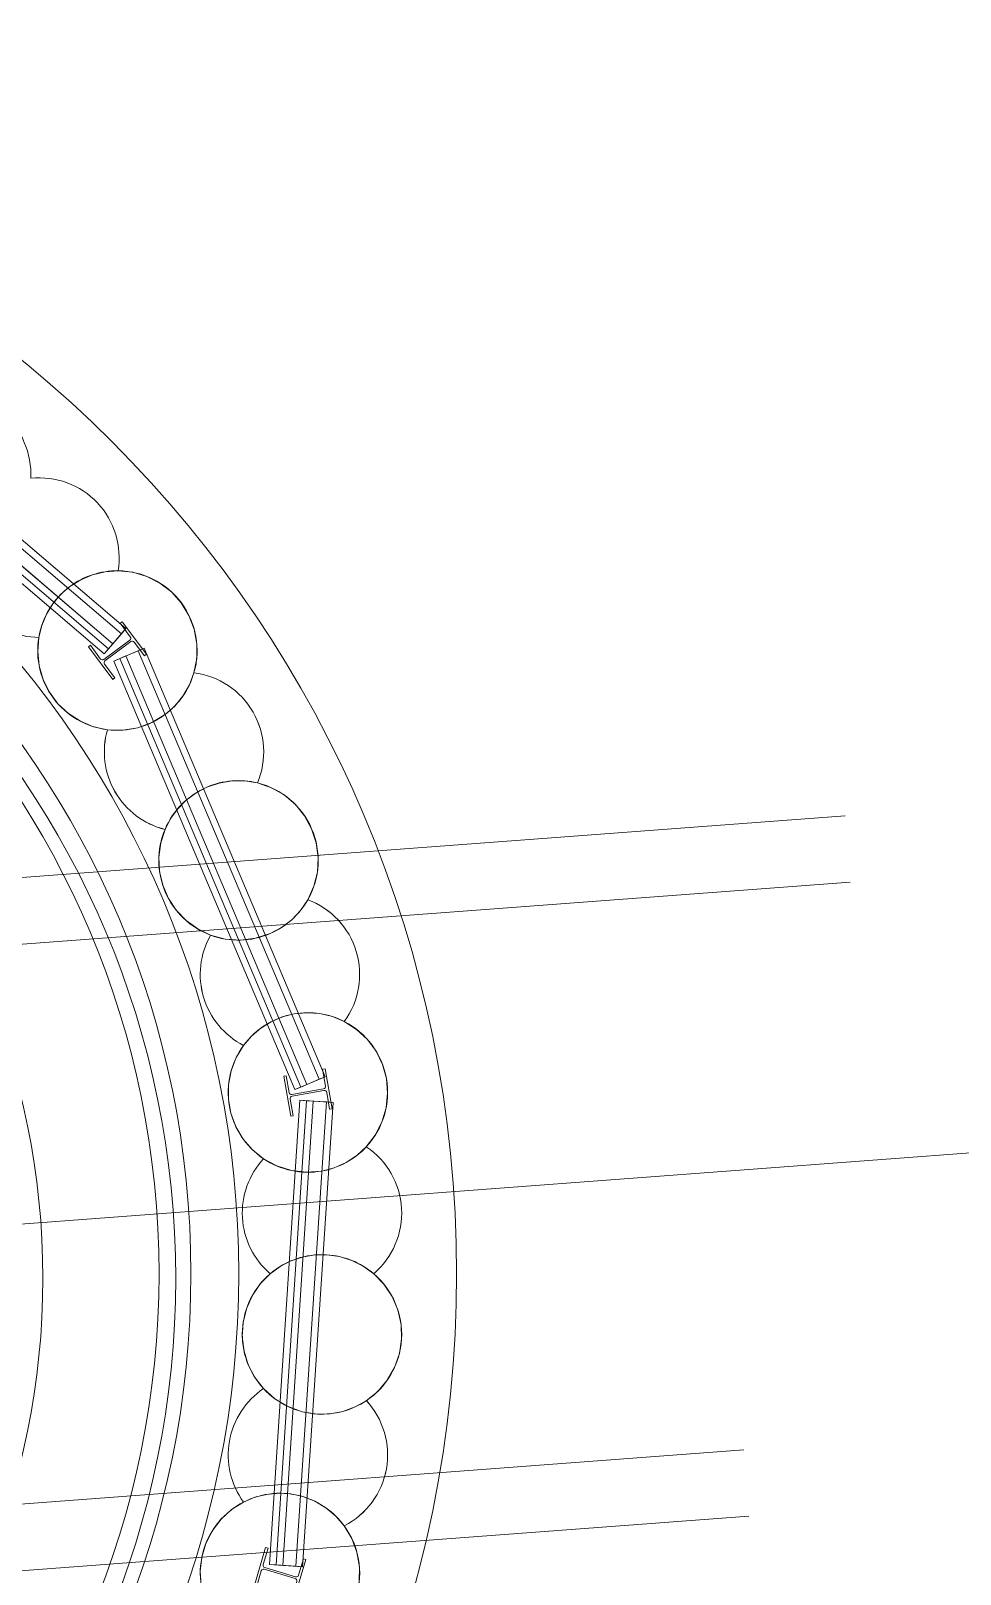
# Model space of a CAD drawing. Header units: metres. Extents: x 1753726 to 1755216, y 5920592 to 5921703.
# Drawn here: x 1753859.69 to 1753863.19, y 5920853.77 to 5920859.57 of the extents above; entities that cross this region are included whole.
import ezdxf

# ---------------------------------------------------------------- set-up
doc = ezdxf.new("R2010")
doc.units = ezdxf.units.M
doc.linetypes.add('CENTER', pattern=[50.8, 31.75, -6.35, 6.35, -6.35])
doc.linetypes.add('HIDDEN2', pattern=[4.7625, 3.175, -1.5875])
for name, color, linetype, lineweight in [('A-FLOR-____-OTLN', 9, 'Continuous', 9), ('A-WALL-____-OTLN', 2, 'Continuous', 9), ('P-PIPE-____-CNTR', 1, 'CENTER', 9), ('P-PIPE-____-OTLN', 6, 'HIDDEN2', 18), ('S-BEAM-____-OTLN', 7, 'Continuous', 9), ('S-FNDN-____-OTLN', 7, 'Continuous', 9)]:
    doc.layers.add(name, color=color, linetype=linetype, lineweight=lineweight)

# ---------------------------------------------------------------- blocks, each defined once
blk = doc.blocks.new('308492-ARUP-TUTB-MOD-0001_rvt-1-X-ARUP-GL-HERNE_BAY_ALIGNMENT')
at = {"layer": 'P-PIPE-____-CNTR'}
blk.add_line((1753859.1339, 5920855.0449), (1754033.8282, 5920868.1295), dxfattribs=at)
blk.add_line((1753859.1339, 5920855.0449), (1754033.8282, 5920868.1295), dxfattribs=at)
at = {"layer": 'P-PIPE-____-OTLN'}
for p, q in [((1754033.7311, 5920869.4259), (1753859.0369, 5920856.3413)), ((1754033.7497, 5920869.1766), (1753859.0555, 5920856.092)), ((1753859.2124, 5920853.9978), (1754033.9066, 5920867.0824)), ((1753859.231, 5920853.7485), (1754033.9253, 5920866.8331))]:
    blk.add_line(p, q, dxfattribs=at)
blk = doc.blocks.new('Arup_Beam_Steel I Section_UC_AU1 - 150UC30-4477999-X-ARUP-GL-HERNE_BAY_ALIGNMENT')
at = {"layer": 'S-BEAM-____-OTLN'}
for p, q in [((1753860.0381, 5920857.35), (1753860.0305, 5920857.3444)), ((1753860.0305, 5920857.3444), (1753860.0381, 5920857.35)), ((1753860.0305, 5920857.3444), (1753860.0689, 5920857.2928)), ((1753860.0689, 5920857.2928), (1753860.0305, 5920857.3444)), ((1753860.1295, 5920857.2273), (1753860.0381, 5920857.35)), ((1753860.0381, 5920857.35), (1753860.1295, 5920857.2273)), ((1753860.0671, 5920857.2804), (1753859.9697, 5920857.2079)), ((1753859.9697, 5920857.2079), (1753860.0671, 5920857.2804)), ((1753859.9189, 5920857.2613), (1753859.9114, 5920857.2557)), ((1753859.9114, 5920857.2557), (1753859.9189, 5920857.2613)), ((1753859.9114, 5920857.2557), (1753860.0027, 5920857.133)), ((1753860.0027, 5920857.133), (1753859.9114, 5920857.2557)), ((1753859.9573, 5920857.2097), (1753859.9189, 5920857.2613)), ((1753859.9189, 5920857.2613), (1753859.9573, 5920857.2097)), ((1753859.9737, 5920857.2026), (1753860.0711, 5920857.2751)), ((1753860.0711, 5920857.2751), (1753859.9737, 5920857.2026)), ((1753860.0835, 5920857.2733), (1753860.1219, 5920857.2217)), ((1753860.1219, 5920857.2217), (1753860.0835, 5920857.2733)), ((1753860.1219, 5920857.2217), (1753860.1295, 5920857.2273)), ((1753860.1295, 5920857.2273), (1753860.1219, 5920857.2217)), ((1753860.0103, 5920857.1386), (1753859.9719, 5920857.1901)), ((1753859.9719, 5920857.1901), (1753860.0103, 5920857.1386)), ((1753860.0027, 5920857.133), (1753860.0103, 5920857.1386)), ((1753860.0103, 5920857.1386), (1753860.0027, 5920857.133))]:
    blk.add_line(p, q, dxfattribs=at)
for centre, major_axis, start_param, end_param in [((1753860.0618, 5920857.2875), (0.00065, 0.00888), 3.854269, 5.425065), ((1753860.0618, 5920857.2875), (0.00065, 0.00888), 3.854269, 5.425065), ((1753860.0764, 5920857.268), (-0.00721, 0.00522), 4.407843, 5.978639), ((1753860.0764, 5920857.268), (-0.00721, 0.00522), 4.407843, 5.978639), ((1753859.9644, 5920857.215), (0.00065, 0.00888), 2.283472, 3.854269), ((1753859.9644, 5920857.215), (0.00065, 0.00888), 2.283472, 3.854269), ((1753859.979, 5920857.1955), (-0.00078, 0.00887), 0.551801, 2.122597), ((1753859.979, 5920857.1955), (-0.00078, 0.00887), 0.551801, 2.122597)]:
    blk.add_ellipse(centre, major_axis=major_axis, ratio=1, start_param=start_param, end_param=end_param, dxfattribs=at)
blk = doc.blocks.new('Arup_Beam_Steel I Section_UC_AU1 - 150UC30-4478002-X-ARUP-GL-HERNE_BAY_ALIGNMENT')
at = {"layer": 'S-BEAM-____-OTLN'}
for p, q in [((1753860.802, 5920855.6683), (1753860.7927, 5920855.6666)), ((1753860.7927, 5920855.6666), (1753860.802, 5920855.6683)), ((1753860.7927, 5920855.6666), (1753860.8039, 5920855.6033)), ((1753860.8039, 5920855.6033), (1753860.7927, 5920855.6666)), ((1753860.8285, 5920855.5176), (1753860.802, 5920855.6683)), ((1753860.802, 5920855.6683), (1753860.8285, 5920855.5176)), ((1753860.6556, 5920855.6425), (1753860.6464, 5920855.6408)), ((1753860.6464, 5920855.6408), (1753860.6556, 5920855.6425)), ((1753860.6464, 5920855.6408), (1753860.6729, 5920855.4902)), ((1753860.6729, 5920855.4902), (1753860.6464, 5920855.6408)), ((1753860.6668, 5920855.5791), (1753860.6556, 5920855.6425)), ((1753860.6556, 5920855.6425), (1753860.6668, 5920855.5791)), ((1753860.6822, 5920855.4918), (1753860.671, 5920855.5551)), ((1753860.671, 5920855.5551), (1753860.6822, 5920855.4918)), ((1753860.7966, 5920855.593), (1753860.6771, 5920855.5719)), ((1753860.6771, 5920855.5719), (1753860.7966, 5920855.593)), ((1753860.6782, 5920855.5654), (1753860.7978, 5920855.5865)), ((1753860.7978, 5920855.5865), (1753860.6782, 5920855.5654)), ((1753860.8081, 5920855.5793), (1753860.8193, 5920855.516)), ((1753860.8193, 5920855.516), (1753860.8081, 5920855.5793)), ((1753860.6729, 5920855.4902), (1753860.6822, 5920855.4918)), ((1753860.6822, 5920855.4918), (1753860.6729, 5920855.4902)), ((1753860.8193, 5920855.516), (1753860.8285, 5920855.5176)), ((1753860.8285, 5920855.5176), (1753860.8193, 5920855.516))]:
    blk.add_line(p, q, dxfattribs=at)
for centre, major_axis, start_param, end_param in [((1753860.7951, 5920855.6018), (-0.00849, 0.00268), 2.050762, 3.621558), ((1753860.7951, 5920855.6018), (-0.00849, 0.00268), 2.050762, 3.621558), ((1753860.6755, 5920855.5807), (-0.00765, 0.00455), 0.711789, 2.282586), ((1753860.6755, 5920855.5807), (-0.00765, 0.00455), 0.711789, 2.282586), ((1753860.6798, 5920855.5567), (-0.00871, 0.00183), 5.093657, 6.664453), ((1753860.6798, 5920855.5567), (-0.00871, 0.00183), 5.093657, 6.664453), ((1753860.7993, 5920855.5777), (-0.00755, 0.00472), 3.875107, 5.445904), ((1753860.7993, 5920855.5777), (-0.00755, 0.00472), 3.875107, 5.445904)]:
    blk.add_ellipse(centre, major_axis=major_axis, ratio=1, start_param=start_param, end_param=end_param, dxfattribs=at)
blk = doc.blocks.new('Arup_Beam_Steel I Section_UC_AU1 - 150UC30-4478003-X-ARUP-GL-HERNE_BAY_ALIGNMENT')
at = {"layer": 'S-BEAM-____-OTLN'}
for p, q in [((1753860.5784, 5920853.8679), (1753860.5346, 5920853.7213)), ((1753860.5346, 5920853.7213), (1753860.5784, 5920853.8679)), ((1753860.569, 5920853.8036), (1753860.5874, 5920853.8652)), ((1753860.5874, 5920853.8652), (1753860.569, 5920853.8036)), ((1753860.5874, 5920853.8652), (1753860.5784, 5920853.8679)), ((1753860.5784, 5920853.8679), (1753860.5874, 5920853.8652)), ((1753860.6859, 5920853.676), (1753860.7298, 5920853.8226)), ((1753860.7298, 5920853.8226), (1753860.6859, 5920853.676)), ((1753860.7208, 5920853.8253), (1753860.7024, 5920853.7637)), ((1753860.7024, 5920853.7637), (1753860.7208, 5920853.8253)), ((1753860.7298, 5920853.8226), (1753860.7208, 5920853.8253)), ((1753860.7208, 5920853.8253), (1753860.7298, 5920853.8226)), ((1753860.5436, 5920853.7186), (1753860.562, 5920853.7802)), ((1753860.562, 5920853.7802), (1753860.5436, 5920853.7186)), ((1753860.5731, 5920853.7862), (1753860.6894, 5920853.7514)), ((1753860.6894, 5920853.7514), (1753860.5731, 5920853.7862)), ((1753860.6913, 5920853.7577), (1753860.575, 5920853.7925)), ((1753860.575, 5920853.7925), (1753860.6913, 5920853.7577)), ((1753860.6954, 5920853.7403), (1753860.6769, 5920853.6787)), ((1753860.6769, 5920853.6787), (1753860.6954, 5920853.7403)), ((1753860.5346, 5920853.7213), (1753860.5436, 5920853.7186)), ((1753860.5436, 5920853.7186), (1753860.5346, 5920853.7213)), ((1753860.6769, 5920853.6787), (1753860.6859, 5920853.676)), ((1753860.6859, 5920853.676), (1753860.6769, 5920853.6787))]:
    blk.add_line(p, q, dxfattribs=at)
for centre, major_axis, start_param, end_param in [((1753860.5775, 5920853.801), (-0.00716, 0.00529), 0.345953, 1.916749), ((1753860.5775, 5920853.801), (-0.00716, 0.00529), 0.345953, 1.916749), ((1753860.5705, 5920853.7777), (-0.00764, 0.00456), 4.959644, 6.53044), ((1753860.5705, 5920853.7777), (-0.00764, 0.00456), 4.959644, 6.53044), ((1753860.6868, 5920853.7428), (0.00456, 0.00764), 4.959644, 6.53044), ((1753860.6868, 5920853.7428), (0.00456, 0.00764), 4.959644, 6.53044), ((1753860.6938, 5920853.7662), (0.00887, 0.00077), 4.335121, 5.905917), ((1753860.6938, 5920853.7662), (0.00887, 0.00077), 4.335121, 5.905917)]:
    blk.add_ellipse(centre, major_axis=major_axis, ratio=1, start_param=start_param, end_param=end_param, dxfattribs=at)
blk = doc.blocks.new('308492-ARUP-STTW-MOD-0300_rvt-1-X-ARUP-GL-HERNE_BAY_ALIGNMENT')
at = {"layer": 'A-WALL-____-OTLN'}
for p, q in [((1753860.0361, 5920857.305), (1753858.7039, 5920858.4397)), ((1753860.0523, 5920857.324), (1753858.7201, 5920858.4588)), ((1753858.7201, 5920858.4588), (1753860.0523, 5920857.324)), ((1753858.6552, 5920858.3827), (1753859.9874, 5920857.2479)), ((1753858.6714, 5920858.4017), (1753860.0037, 5920857.2669)), ((1753860.0037, 5920857.2669), (1753858.6714, 5920858.4017)), ((1753858.639, 5920858.3636), (1753859.9712, 5920857.2289)), ((1753859.9712, 5920857.2289), (1753858.639, 5920858.3636)), ((1753858.639, 5920858.3636), (1753859.9712, 5920857.2289)), ((1753859.9712, 5920857.2289), (1753858.639, 5920858.3636)), ((1753860.0523, 5920857.324), (1753859.9712, 5920857.2289)), ((1753860.0361, 5920857.305), (1753859.9874, 5920857.2479)), ((1753860.0523, 5920857.324), (1753860.0361, 5920857.305)), ((1753860.0037, 5920857.2669), (1753859.9712, 5920857.2289)), ((1753860.0037, 5920857.2669), (1753859.9712, 5920857.2289)), ((1753859.9874, 5920857.2479), (1753859.9712, 5920857.2289)), ((1753860.0066, 5920857.202), (1753860.1217, 5920857.2506)), ((1753860.0066, 5920857.202), (1753860.0526, 5920857.2214)), ((1753860.0526, 5920857.2214), (1753860.0066, 5920857.202)), ((1753860.0987, 5920857.2409), (1753860.0296, 5920857.2117)), ((1753860.0526, 5920857.2214), (1753860.7339, 5920855.6095)), ((1753860.7339, 5920855.6095), (1753860.0526, 5920857.2214)), ((1753860.0987, 5920857.2409), (1753860.1217, 5920857.2506)), ((1753860.7799, 5920855.6289), (1753860.0987, 5920857.2409)), ((1753860.803, 5920855.6387), (1753860.1217, 5920857.2506)), ((1753860.1217, 5920857.2506), (1753860.803, 5920855.6387)), ((1753860.0066, 5920857.202), (1753860.0296, 5920857.2117)), ((1753860.0066, 5920857.202), (1753860.6878, 5920855.59)), ((1753860.6878, 5920855.59), (1753860.0066, 5920857.202)), ((1753860.0066, 5920857.202), (1753860.6878, 5920855.59)), ((1753860.6878, 5920855.59), (1753860.0066, 5920857.202)), ((1753860.0296, 5920857.2117), (1753860.7109, 5920855.5997)), ((1753860.803, 5920855.6387), (1753860.6878, 5920855.59)), ((1753860.7339, 5920855.6095), (1753860.6878, 5920855.59)), ((1753860.7339, 5920855.6095), (1753860.6878, 5920855.59)), ((1753860.7109, 5920855.5997), (1753860.6878, 5920855.59)), ((1753860.7799, 5920855.6289), (1753860.7109, 5920855.5997)), ((1753860.803, 5920855.6387), (1753860.7799, 5920855.6289)), ((1753860.7074, 5920855.5501), (1753860.5927, 5920853.8038)), ((1753860.5927, 5920853.8038), (1753860.7074, 5920855.5501)), ((1753860.7074, 5920855.5501), (1753860.5927, 5920853.8038)), ((1753860.5927, 5920853.8038), (1753860.7074, 5920855.5501)), ((1753860.7323, 5920855.5484), (1753860.6176, 5920853.8022)), ((1753860.7572, 5920855.5468), (1753860.6426, 5920853.8006)), ((1753860.6426, 5920853.8006), (1753860.7572, 5920855.5468)), ((1753860.6925, 5920853.7973), (1753860.8071, 5920855.5435)), ((1753860.7074, 5920855.5501), (1753860.8321, 5920855.5419)), ((1753860.7074, 5920855.5501), (1753860.7323, 5920855.5484)), ((1753860.7074, 5920855.5501), (1753860.7572, 5920855.5468)), ((1753860.7572, 5920855.5468), (1753860.7074, 5920855.5501)), ((1753860.7174, 5920853.7957), (1753860.8321, 5920855.5419)), ((1753860.8321, 5920855.5419), (1753860.7174, 5920853.7957)), ((1753860.8071, 5920855.5435), (1753860.7323, 5920855.5484)), ((1753860.8071, 5920855.5435), (1753860.8321, 5920855.5419)), ((1753860.7174, 5920853.7957), (1753860.5927, 5920853.8038)), ((1753860.6176, 5920853.8022), (1753860.5927, 5920853.8038)), ((1753860.6426, 5920853.8006), (1753860.5927, 5920853.8038)), ((1753860.6426, 5920853.8006), (1753860.5927, 5920853.8038)), ((1753860.6925, 5920853.7973), (1753860.6176, 5920853.8022)), ((1753860.7174, 5920853.7957), (1753860.6925, 5920853.7973))]:
    blk.add_line(p, q, dxfattribs=at)
at = {"layer": 'S-BEAM-____-OTLN'}
for radius, start, end in [(3.605, 0, 180), (3.605, 0, 180), (3.305, 0, 180), (3.305, 0, 180), (3.605, 180, 0), (3.605, 180, 0), (3.305, 180, 0), (3.305, 180, 0)]:
    blk.add_arc((1753856.8721, 5920854.8976), radius, start, end, dxfattribs=at)
at = {"layer": 'S-FNDN-____-OTLN', "flags": 128}
for points in [[(1753859.8413, 5920857.4821), (1753859.8825, 5920857.5079), (1753859.9272, 5920857.5267), (1753859.9745, 5920857.538), (1753860.0229, 5920857.5415)], [(1753860.0229, 5920857.5415), (1753859.9745, 5920857.538), (1753859.9272, 5920857.5267), (1753859.8825, 5920857.5079), (1753859.8413, 5920857.4821)], [(1753860.0229, 5920857.5415), (1753860.0779, 5920857.5359), (1753860.1309, 5920857.5204), (1753860.1802, 5920857.4954), (1753860.2241, 5920857.4618), (1753860.261, 5920857.4206), (1753860.2898, 5920857.3734), (1753860.3095, 5920857.3218), (1753860.3193, 5920857.2674), (1753860.319, 5920857.2121), (1753860.3085, 5920857.1578)], [(1753860.3085, 5920857.1578), (1753860.319, 5920857.2121), (1753860.3193, 5920857.2674), (1753860.3095, 5920857.3218), (1753860.2898, 5920857.3734), (1753860.261, 5920857.4206), (1753860.2241, 5920857.4618), (1753860.1802, 5920857.4954), (1753860.1309, 5920857.5204), (1753860.0779, 5920857.5359), (1753860.0229, 5920857.5415)], [(1753859.7245, 5920857.2912), (1753859.7356, 5920857.3356), (1753859.7532, 5920857.3779), (1753859.7771, 5920857.417), (1753859.8067, 5920857.452), (1753859.8413, 5920857.4821)], [(1753859.8413, 5920857.4821), (1753859.8067, 5920857.452), (1753859.7771, 5920857.417), (1753859.7532, 5920857.3779), (1753859.7356, 5920857.3356), (1753859.7245, 5920857.2912)], [(1753859.9831, 5920856.9438), (1753859.9307, 5920856.9552), (1753859.8811, 5920856.9758), (1753859.836, 5920857.0049), (1753859.7967, 5920857.0416), (1753859.7647, 5920857.0846), (1753859.7408, 5920857.1327), (1753859.7259, 5920857.1842), (1753859.7204, 5920857.2376), (1753859.7245, 5920857.2912)], [(1753859.7245, 5920857.2912), (1753859.7204, 5920857.2376), (1753859.7259, 5920857.1842), (1753859.7408, 5920857.1327), (1753859.7647, 5920857.0846), (1753859.7967, 5920857.0416), (1753859.836, 5920857.0049), (1753859.8811, 5920856.9758), (1753859.9307, 5920856.9552), (1753859.9831, 5920856.9438)], [(1753860.3085, 5920857.1578), (1753860.2912, 5920857.1124), (1753860.2669, 5920857.0704), (1753860.2361, 5920857.0329), (1753860.1996, 5920857.0009)], [(1753860.1996, 5920857.0009), (1753860.2361, 5920857.0329), (1753860.2669, 5920857.0704), (1753860.2912, 5920857.1124), (1753860.3085, 5920857.1578)], [(1753860.1996, 5920857.0009), (1753860.1506, 5920856.9712), (1753860.0968, 5920856.9514), (1753860.0403, 5920856.9422), (1753859.9831, 5920856.9438)], [(1753859.9831, 5920856.9438), (1753860.0403, 5920856.9422), (1753860.0968, 5920856.9514), (1753860.1506, 5920856.9712), (1753860.1996, 5920857.0009)], [(1753860.1996, 5920856.5688), (1753860.2206, 5920856.6096), (1753860.2475, 5920856.6466), (1753860.2798, 5920856.6792), (1753860.3166, 5920856.7064), (1753860.3572, 5920856.7277)], [(1753860.3572, 5920856.7277), (1753860.3166, 5920856.7064), (1753860.2798, 5920856.6792), (1753860.2475, 5920856.6466), (1753860.2206, 5920856.6096), (1753860.1996, 5920856.5688)], [(1753860.3572, 5920856.7277), (1753860.4033, 5920856.7433), (1753860.4512, 5920856.7512), (1753860.4997, 5920856.7513), (1753860.5476, 5920856.7436)], [(1753860.5476, 5920856.7436), (1753860.4997, 5920856.7513), (1753860.4512, 5920856.7512), (1753860.4033, 5920856.7433), (1753860.3572, 5920856.7277)], [(1753860.5476, 5920856.7436), (1753860.5999, 5920856.7255), (1753860.6479, 5920856.6982), (1753860.6901, 5920856.6625), (1753860.7251, 5920856.6196), (1753860.7515, 5920856.5711), (1753860.7687, 5920856.5185), (1753860.7759, 5920856.4637), (1753860.7729, 5920856.4085), (1753860.7598, 5920856.3548), (1753860.7371, 5920856.3044)], [(1753860.7371, 5920856.3044), (1753860.7598, 5920856.3548), (1753860.7729, 5920856.4085), (1753860.7759, 5920856.4637), (1753860.7687, 5920856.5185), (1753860.7515, 5920856.5711), (1753860.7251, 5920856.6196), (1753860.6901, 5920856.6625), (1753860.6479, 5920856.6982), (1753860.5999, 5920856.7255), (1753860.5476, 5920856.7436)], [(1753860.3711, 5920856.1712), (1753860.3227, 5920856.1944), (1753860.2792, 5920856.2259), (1753860.242, 5920856.2646), (1753860.2123, 5920856.3093), (1753860.1911, 5920856.3586), (1753860.1789, 5920856.4109), (1753860.1763, 5920856.4645), (1753860.1833, 5920856.5177), (1753860.1996, 5920856.5688)], [(1753860.1996, 5920856.5688), (1753860.1833, 5920856.5177), (1753860.1763, 5920856.4645), (1753860.1789, 5920856.4109), (1753860.1911, 5920856.3586), (1753860.2123, 5920856.3093), (1753860.242, 5920856.2646), (1753860.2792, 5920856.2259), (1753860.3227, 5920856.1944), (1753860.3711, 5920856.1712)], [(1753860.7371, 5920856.3044), (1753860.7098, 5920856.2642), (1753860.6764, 5920856.229), (1753860.6378, 5920856.1996), (1753860.5949, 5920856.1768)], [(1753860.5949, 5920856.1768), (1753860.6378, 5920856.1996), (1753860.6764, 5920856.229), (1753860.7098, 5920856.2642), (1753860.7371, 5920856.3044)], [(1753860.5949, 5920856.1768), (1753860.5404, 5920856.1592), (1753860.4836, 5920856.1524), (1753860.4264, 5920856.1564), (1753860.3711, 5920856.1712)], [(1753860.3711, 5920856.1712), (1753860.4264, 5920856.1564), (1753860.4836, 5920856.1524), (1753860.5404, 5920856.1592), (1753860.5949, 5920856.1768)], [(1753860.4953, 5920855.7564), (1753860.5251, 5920855.7912), (1753860.5599, 5920855.821), (1753860.5988, 5920855.8453), (1753860.6409, 5920855.8633), (1753860.6853, 5920855.8747)], [(1753860.6853, 5920855.8747), (1753860.6409, 5920855.8633), (1753860.5988, 5920855.8453), (1753860.5599, 5920855.821), (1753860.5251, 5920855.7912), (1753860.4953, 5920855.7564)], [(1753860.6853, 5920855.8747), (1753860.7337, 5920855.8792), (1753860.7822, 5920855.8759), (1753860.8294, 5920855.8648), (1753860.8743, 5920855.8462)], [(1753860.8743, 5920855.8462), (1753860.8294, 5920855.8648), (1753860.7822, 5920855.8759), (1753860.7337, 5920855.8792), (1753860.6853, 5920855.8747)], [(1753860.8743, 5920855.8462), (1753860.9209, 5920855.8165), (1753860.9614, 5920855.7789), (1753860.9942, 5920855.7344), (1753861.0183, 5920855.6846), (1753861.0329, 5920855.6313), (1753861.0374, 5920855.5762), (1753861.0318, 5920855.5212), (1753861.0161, 5920855.4682), (1753860.991, 5920855.4189), (1753860.9573, 5920855.3751)], [(1753860.9573, 5920855.3751), (1753860.991, 5920855.4189), (1753861.0161, 5920855.4682), (1753861.0318, 5920855.5212), (1753861.0374, 5920855.5762), (1753861.0329, 5920855.6313), (1753861.0183, 5920855.6846), (1753860.9942, 5920855.7344), (1753860.9614, 5920855.7789), (1753860.9209, 5920855.8165), (1753860.8743, 5920855.8462)], [(1753860.5705, 5920855.33), (1753860.5288, 5920855.3637), (1753860.4937, 5920855.4043), (1753860.4664, 5920855.4506), (1753860.4478, 5920855.5009), (1753860.4385, 5920855.5538), (1753860.4388, 5920855.6075), (1753860.4486, 5920855.6602), (1753860.4676, 5920855.7104), (1753860.4953, 5920855.7564)], [(1753860.4953, 5920855.7564), (1753860.4676, 5920855.7104), (1753860.4486, 5920855.6602), (1753860.4388, 5920855.6075), (1753860.4385, 5920855.5538), (1753860.4478, 5920855.5009), (1753860.4664, 5920855.4506), (1753860.4937, 5920855.4043), (1753860.5288, 5920855.3637), (1753860.5705, 5920855.33)], [(1753860.9573, 5920855.3751), (1753860.9215, 5920855.3423), (1753860.8809, 5920855.3158), (1753860.8365, 5920855.2961), (1753860.7895, 5920855.2838)], [(1753860.7895, 5920855.2838), (1753860.8365, 5920855.2961), (1753860.8809, 5920855.3158), (1753860.9215, 5920855.3423), (1753860.9573, 5920855.3751)], [(1753860.7895, 5920855.2838), (1753860.7325, 5920855.2793), (1753860.6756, 5920855.2857), (1753860.6209, 5920855.3028), (1753860.5705, 5920855.33)], [(1753860.5705, 5920855.33), (1753860.6209, 5920855.3028), (1753860.6756, 5920855.2857), (1753860.7325, 5920855.2793), (1753860.7895, 5920855.2838)], [(1753860.5957, 5920854.8977), (1753860.6327, 5920854.9246), (1753860.6734, 5920854.9457), (1753860.7169, 5920854.9603), (1753860.762, 5920854.9681), (1753860.8079, 5920854.9689)], [(1753860.8079, 5920854.9689), (1753860.762, 5920854.9681), (1753860.7169, 5920854.9603), (1753860.6734, 5920854.9457), (1753860.6327, 5920854.9246), (1753860.5957, 5920854.8977)], [(1753860.8079, 5920854.9689), (1753860.856, 5920854.9622), (1753860.9024, 5920854.9478), (1753860.9458, 5920854.9261), (1753860.9851, 5920854.8976)], [(1753860.9851, 5920854.8976), (1753860.9458, 5920854.9261), (1753860.9024, 5920854.9478), (1753860.856, 5920854.9622), (1753860.8079, 5920854.9689)], [(1753860.5705, 5920854.4654), (1753860.5377, 5920854.5078), (1753860.5129, 5920854.5555), (1753860.4971, 5920854.6067), (1753860.4906, 5920854.66), (1753860.4937, 5920854.7136), (1753860.5063, 5920854.7658), (1753860.528, 5920854.8149), (1753860.5582, 5920854.8593), (1753860.5957, 5920854.8977)], [(1753860.5957, 5920854.8977), (1753860.5582, 5920854.8593), (1753860.528, 5920854.8149), (1753860.5063, 5920854.7658), (1753860.4937, 5920854.7136), (1753860.4906, 5920854.66), (1753860.4971, 5920854.6067), (1753860.5129, 5920854.5555), (1753860.5377, 5920854.5078), (1753860.5705, 5920854.4654)], [(1753860.9851, 5920854.8976), (1753861.0237, 5920854.858), (1753861.0544, 5920854.812), (1753861.0761, 5920854.7612), (1753861.088, 5920854.7072), (1753861.0899, 5920854.652), (1753861.0816, 5920854.5973), (1753861.0635, 5920854.5451), (1753861.036, 5920854.4971), (1753861.0002, 5920854.455), (1753860.9573, 5920854.4201)], [(1753860.9573, 5920854.4201), (1753861.0002, 5920854.455), (1753861.036, 5920854.4971), (1753861.0635, 5920854.5451), (1753861.0816, 5920854.5973), (1753861.0899, 5920854.652), (1753861.088, 5920854.7072), (1753861.0761, 5920854.7612), (1753861.0544, 5920854.812), (1753861.0237, 5920854.858), (1753860.9851, 5920854.8976)], [(1753860.773, 5920854.3699), (1753860.7164, 5920854.3787), (1753860.6625, 5920854.3981), (1753860.6133, 5920854.4273), (1753860.5705, 5920854.4654)], [(1753860.5705, 5920854.4654), (1753860.6133, 5920854.4273), (1753860.6625, 5920854.3981), (1753860.7164, 5920854.3787), (1753860.773, 5920854.3699)], [(1753860.9573, 5920854.4201), (1753860.9149, 5920854.3965), (1753860.8693, 5920854.38), (1753860.8216, 5920854.371), (1753860.773, 5920854.3699)], [(1753860.773, 5920854.3699), (1753860.8216, 5920854.371), (1753860.8693, 5920854.38), (1753860.9149, 5920854.3965), (1753860.9573, 5920854.4201)], [(1753860.3711, 5920853.6241), (1753860.349, 5920853.673), (1753860.3359, 5920853.7251), (1753860.3323, 5920853.7786), (1753860.3382, 5920853.8319), (1753860.3536, 5920853.8834), (1753860.378, 5920853.9312), (1753860.4104, 5920853.974), (1753860.45, 5920854.0103), (1753860.4954, 5920854.0389)], [(1753860.4954, 5920854.0389), (1753860.45, 5920854.0103), (1753860.4104, 5920853.974), (1753860.378, 5920853.9312), (1753860.3536, 5920853.8834), (1753860.3382, 5920853.8319), (1753860.3323, 5920853.7786), (1753860.3359, 5920853.7251), (1753860.349, 5920853.673), (1753860.3711, 5920853.6241)], [(1753860.4954, 5920854.0389), (1753860.5376, 5920854.0566), (1753860.582, 5920854.0677), (1753860.6277, 5920854.0719), (1753860.6734, 5920854.0691), (1753860.7182, 5920854.0593)], [(1753860.7182, 5920854.0593), (1753860.6734, 5920854.0691), (1753860.6277, 5920854.0719), (1753860.582, 5920854.0677), (1753860.5376, 5920854.0566), (1753860.4954, 5920854.0389)], [(1753860.7182, 5920854.0593), (1753860.7635, 5920854.0417), (1753860.8053, 5920854.017), (1753860.8425, 5920853.9858), (1753860.8743, 5920853.9491)], [(1753860.8743, 5920853.9491), (1753860.8425, 5920853.9858), (1753860.8053, 5920854.017), (1753860.7635, 5920854.0417), (1753860.7182, 5920854.0593)], [(1753860.8743, 5920853.9491), (1753860.9027, 5920853.9017), (1753860.9219, 5920853.8498), (1753860.9313, 5920853.7954), (1753860.9305, 5920853.7401), (1753860.9196, 5920853.6859), (1753860.8989, 5920853.6346), (1753860.8692, 5920853.588), (1753860.8314, 5920853.5477), (1753860.7869, 5920853.5149), (1753860.7371, 5920853.4909)], [(1753860.7371, 5920853.4909), (1753860.7869, 5920853.5149), (1753860.8314, 5920853.5477), (1753860.8692, 5920853.588), (1753860.8989, 5920853.6346), (1753860.9196, 5920853.6859), (1753860.9305, 5920853.7401), (1753860.9313, 5920853.7954), (1753860.9219, 5920853.8498), (1753860.9027, 5920853.9017), (1753860.8743, 5920853.9491)]]:
    blk.add_lwpolyline(points, dxfattribs=at)
at = {"layer": 'S-FNDN-____-OTLN'}
for centre, radius, start, end in [((1753856.8721, 5920854.8976), 4.425, 0, 180), ((1753856.8721, 5920854.8976), 4.425, 0, 180), ((1753856.8721, 5920854.8976), 3.425, 0, 180), ((1753856.8721, 5920854.8976), 3.425, 0, 180), ((1753859.395, 5920857.9044), 0.3, 357.13823, 102.86177), ((1753859.395, 5920857.9044), 0.3, 357.13823, 102.86177), ((1753859.727, 5920857.5911), 0.3, 350.47157, 96.1951), ((1753859.727, 5920857.5911), 0.3, 350.47157, 96.1951), ((1753859.727, 5920857.5911), 0.3, 350.47157, 96.1951), ((1753859.727, 5920857.5911), 0.3, 350.47157, 96.1951), ((1753859.727, 5920857.5911), 0.3, 177.13823, 269.52843), ((1753859.727, 5920857.5911), 0.3, 177.13823, 269.52843), ((1753859.727, 5920857.5911), 0.3, 177.13823, 269.52843), ((1753859.727, 5920857.5911), 0.3, 177.13823, 269.52843), ((1753860.4761, 5920856.4523), 0.3, 76.1951, 113.33333), ((1753860.4761, 5920856.4523), 0.3, 330.47157, 76.1951), ((1753860.4761, 5920856.4523), 0.3, 157.13823, 249.52843), ((1753860.4761, 5920856.4523), 0.3, 157.13823, 249.52843), ((1753860.6322, 5920856.0233), 0.3, 323.8049, 69.52843), ((1753860.6322, 5920856.0233), 0.3, 150.47157, 242.86177), ((1753860.6322, 5920856.0233), 0.3, 150.47157, 242.86177), ((1753860.7374, 5920855.5792), 0.3, 62.86177, 100), ((1753860.7374, 5920855.5792), 0.3, 317.13823, 62.86177), ((1753860.7374, 5920855.5792), 0.3, 143.8049, 236.1951), ((1753860.7374, 5920855.5792), 0.3, 280, 317.13823), ((1753860.7904, 5920855.1259), 0.3, 310.47157, 56.1951), ((1753860.7904, 5920855.1259), 0.3, 310.47157, 56.1951), ((1753860.7904, 5920855.1259), 0.3, 310.47157, 56.1951), ((1753860.7904, 5920855.1259), 0.3, 310.47157, 56.1951), ((1753860.7904, 5920855.1259), 0.3, 137.13823, 229.52843), ((1753860.7904, 5920855.1259), 0.3, 137.13823, 229.52843), ((1753860.7904, 5920855.1259), 0.3, 137.13823, 229.52843), ((1753860.7904, 5920855.1259), 0.3, 137.13823, 229.52843), ((1753860.7374, 5920855.5792), 0.3, 236.1951, 280), ((1753860.7904, 5920854.6694), 0.3, 49.52843, 86.66667), ((1753860.7904, 5920854.6694), 0.3, 49.52843, 86.66667), ((1753856.8721, 5920854.8976), 4.425, 180, 0), ((1753856.8721, 5920854.8976), 4.425, 180, 0), ((1753856.8721, 5920854.8976), 3.425, 180, 0), ((1753856.8721, 5920854.8976), 3.425, 180, 0), ((1753860.7904, 5920854.6694), 0.3, 130.47157, 222.86177), ((1753860.7904, 5920854.6694), 0.3, 303.8049, 49.52843), ((1753860.7904, 5920854.6694), 0.3, 303.8049, 49.52843), ((1753860.7374, 5920854.2161), 0.3, 123.8049, 216.1951), ((1753860.7374, 5920854.2161), 0.3, 123.8049, 216.1951), ((1753860.7374, 5920854.2161), 0.3, 297.13823, 42.86177), ((1753860.6322, 5920853.7719), 0.3, 73.33333, 117.13823)]:
    blk.add_arc(centre, radius, start, end, dxfattribs=at)
for centre, major_axis, start_param, end_param in [((1753860.0204, 5920857.2415), (-0.0858, 0.2875), 5.985069, 6.633253), ((1753860.0204, 5920857.2415), (0.0383, 0.2975), 0.11982, 0.768005), ((1753860.0204, 5920857.2415), (0.0701, 0.2917), 4.66567, 6.510894), ((1753860.0204, 5920857.2415), (0.0893, 0.2864), 4.731935, 6.577159), ((1753860.0204, 5920857.2415), (-0.1962, 0.227), 6.210463, 6.975003), ((1753860.0204, 5920857.2415), (-0.228, 0.195), 6.060017, 6.824557), ((1753860.0204, 5920857.2415), (-0.2994, 0.0187), 6.179176, 7.791689), ((1753860.0204, 5920857.2415), (-0.228, 0.195), 0.541372, 2.153885), ((1753860.0204, 5920857.2415), (0.2066, 0.2176), 4.540969, 5.189154), ((1753860.0204, 5920857.2415), (0.2749, 0.1202), 4.940098, 5.588282), ((1753860.2712, 5920856.8601), (0.1318, 0.2695), 4.768368, 6.613592), ((1753860.2712, 5920856.8601), (0.1675, 0.2489), 4.905582, 6.750805), ((1753860.2712, 5920856.8601), (0.1318, 0.2695), 4.768368, 6.613592), ((1753860.2712, 5920856.8601), (0.1675, 0.2489), 4.905582, 6.750805), ((1753860.0204, 5920857.2415), (-0.2994, 0.0187), 1.508503, 2.273043), ((1753860.0204, 5920857.2415), (0.2975, 0.0388), 4.458079, 5.222619), ((1753860.2712, 5920856.8601), (-0.2912, 0.0722), 6.243487, 7.856), ((1753860.2712, 5920856.8601), (-0.2162, 0.2079), 0.483194, 2.095707), ((1753860.2712, 5920856.8601), (-0.2912, 0.0722), 6.243487, 7.856), ((1753860.2712, 5920856.8601), (-0.2162, 0.2079), 0.483194, 2.095707), ((1753860.4761, 5920856.4523), (-0.2264, 0.1968), 5.187063, 5.835248), ((1753860.4761, 5920856.4523), (-0.2773, 0.1145), 5.511156, 6.275695), ((1753860.4761, 5920856.4523), (-0.2189, 0.2052), 5.872713, 6.637253), ((1753860.4761, 5920856.4523), (0.1572, 0.2555), 4.748706, 6.59393), ((1753860.4761, 5920856.4523), (0.2938, 0.0607), 4.916011, 5.564195), ((1753860.4761, 5920856.4523), (0.2757, 0.1183), 4.714408, 5.362592), ((1753860.6322, 5920856.0233), (0.1366, 0.2671), 4.553315, 6.398539), ((1753860.6322, 5920856.0233), (0.0577, 0.2944), 4.274038, 6.119262), ((1753860.6322, 5920856.0233), (0.1366, 0.2671), 4.553315, 6.398539), ((1753860.4761, 5920856.4523), (0.2465, 0.1711), 3.748343, 4.512882), ((1753860.4761, 5920856.4523), (-0.2988, 0.0271), 1.30388, 2.068419), ((1753860.6322, 5920856.0233), (-0.2425, 0.1766), 0.114156, 1.72667), ((1753860.6322, 5920856.0233), (-0.2425, 0.1766), 0.114156, 1.72667), ((1753860.7374, 5920855.5792), (0.1928, 0.2298), 0.22448, 0.872665), ((1753860.7374, 5920855.5792), (0.1928, 0.2298), 0.872665, 1.637204), ((1753860.7374, 5920855.5792), (0.0463, 0.2964), 0.329519, 1.094059), ((1753860.7374, 5920855.5792), (-0.1954, 0.2276), 3.254862, 5.100086), ((1753860.7374, 5920855.5792), (0.0463, 0.2964), 1.094059, 2.706572), ((1753860.7374, 5920855.5792), (0.1928, 0.2298), 4.014257, 4.662442), ((1753860.7374, 5920855.5792), (0.1928, 0.2298), 3.249718, 4.014257), ((1753860.7904, 5920854.6694), (-0.2059, 0.2182), 5.468698, 6.233238), ((1753860.7904, 5920854.6694), (-0.1038, 0.2815), 5.871827, 6.636366), ((1753860.7904, 5920854.6694), (0.2466, 0.1708), 1.671295, 3.283808), ((1753860.7374, 5920854.2161), (-0.1952, 0.2278), 6.164631, 7.777144), ((1753860.7374, 5920854.2161), (-0.1952, 0.2278), 6.164631, 7.777144), ((1753860.7904, 5920854.6694), (0.1625, 0.2522), 2.891109, 3.655649), ((1753860.7904, 5920854.6694), (-0.2966, 0.0453), 0.899657, 1.664197), ((1753860.7904, 5920854.6694), (0.2685, 0.1338), 4.191903, 4.840088), ((1753860.7904, 5920854.6694), (0.1819, 0.2386), 3.734685, 4.382869), ((1753860.7374, 5920854.2161), (0.2399, 0.1802), 4.541791, 6.387015), ((1753860.7374, 5920854.2161), (0.1954, 0.2276), 4.324692, 6.169916), ((1753860.7374, 5920854.2161), (0.2399, 0.1802), 4.541791, 6.387015), ((1753860.6322, 5920853.7719), (0.2066, 0.2175), 1.233189, 2.845703), ((1753860.6322, 5920853.7719), (0.2425, 0.1766), 1.414923, 3.027436), ((1753860.6322, 5920853.7719), (-0.2777, 0.1134), 4.809198, 5.573738), ((1753860.6322, 5920853.7719), (0.2964, 0.0463), 0.476737, 1.124922), ((1753860.6322, 5920853.7719), (-0.1484, 0.2607), 4.826648, 5.474832), ((1753860.6322, 5920853.7719), (-0.1786, 0.2411), 2.861276, 4.7065), ((1753860.6322, 5920853.7719), (-0.2006, 0.2231), 2.766666, 4.61189)]:
    blk.add_ellipse(centre, major_axis=major_axis, ratio=1, start_param=start_param, end_param=end_param, dxfattribs=at)
at = {"layer": 'S-BEAM-____-OTLN'}
for name in ['Arup_Beam_Steel I Section_UC_AU1 - 150UC30-4477999-X-ARUP-GL-HERNE_BAY_ALIGNMENT', 'Arup_Beam_Steel I Section_UC_AU1 - 150UC30-4478002-X-ARUP-GL-HERNE_BAY_ALIGNMENT', 'Arup_Beam_Steel I Section_UC_AU1 - 150UC30-4478003-X-ARUP-GL-HERNE_BAY_ALIGNMENT']:
    blk.add_blockref(name, (0, 0), dxfattribs=at)
blk = doc.blocks.new('Bell Out - Insitu2 - Bell Out - Insitu-5032767-X-ARUP-GL-HERNE_BAY_ALIGNMENT')
at = {"layer": 'A-WALL-____-OTLN'}
for p, q in [((-579.5399, -263.0508), (-579.905, -263.5461)), ((-579.048, -264.1902), (-578.6846, -263.6971))]:
    blk.add_line(p, q, dxfattribs=at)
for radius, start, end in [(2.85, 0, 180), (2.85, 0, 180), (2.25, 0, 180), (2.25, 0, 180), (2.85, 180, 0), (2.85, 180, 0), (2.25, 180, 0), (2.25, 180, 0)]:
    blk.add_arc((-577.7948, -261.6306), radius, start, end, dxfattribs=at)
for points, knots in [([(-579.1507, -263.4261), (-579.1614, -263.418), (-579.1827, -263.4016), (-579.2244, -263.3683), (-579.2746, -263.326), (-579.3304, -263.2756), (-579.3976, -263.2108), (-579.4526, -263.1524), (-579.4934, -263.1063), (-579.5186, -263.0767), (-579.5327, -263.0596), (-579.5389, -263.052), (-579.5399, -263.0508), (-579.5399, -263.0508)], [0, 0, 0, 0, 0.047619, 0.095238, 0.190476, 0.285714, 0.380952, 0.571429, 0.666667, 0.761905, 0.880952, 0.940476, 1, 1, 1, 1]), ([(-579.5399, -263.0508), (-579.5399, -263.0508), (-579.5393, -263.0516), (-579.5353, -263.0564), (-579.5255, -263.0684), (-579.506, -263.0916), (-579.47, -263.1331), (-579.4195, -263.1881), (-579.3563, -263.251), (-579.2986, -263.3049), (-579.2423, -263.3536), (-579.1906, -263.3955), (-579.1641, -263.416), (-579.1507, -263.4261)], [0, 0, 0, 0, 0.047619, 0.095238, 0.190476, 0.285714, 0.380952, 0.571429, 0.666667, 0.761905, 0.880952, 0.940476, 1, 1, 1, 1]), ([(-579.1507, -263.4261), (-579.14, -263.4342), (-579.1185, -263.4501), (-579.0751, -263.4811), (-579.0208, -263.5177), (-578.9571, -263.5575), (-578.8765, -263.6044), (-578.8056, -263.6412), (-578.7502, -263.6678), (-578.7151, -263.6838), (-578.6949, -263.6927), (-578.6861, -263.6965), (-578.6846, -263.6971), (-578.6846, -263.6971)], [0, 0, 0, 0, 0.047619, 0.095238, 0.190476, 0.285714, 0.380952, 0.571429, 0.666667, 0.761905, 0.880952, 0.940476, 1, 1, 1, 1]), ([(-578.6846, -263.6971), (-578.6846, -263.6971), (-578.6855, -263.6967), (-578.6912, -263.6943), (-578.7053, -263.6881), (-578.7328, -263.6758), (-578.7823, -263.6527), (-578.8486, -263.6193), (-578.9263, -263.5758), (-578.9938, -263.5351), (-579.056, -263.4944), (-579.1104, -263.4561), (-579.1373, -263.4362), (-579.1507, -263.4261)], [0, 0, 0, 0, 0.047619, 0.095238, 0.190476, 0.285714, 0.380952, 0.571429, 0.666667, 0.761905, 0.880952, 0.940476, 1, 1, 1, 1]), ([(-579.905, -263.5461), (-579.905, -263.5461), (-579.9043, -263.5469), (-579.9002, -263.5514), (-579.8899, -263.5627), (-579.8695, -263.5846), (-579.832, -263.624), (-579.7796, -263.6766), (-579.7146, -263.7373), (-579.6558, -263.7896), (-579.5988, -263.8374), (-579.5467, -263.8787), (-579.5201, -263.899), (-579.5067, -263.9091)], [0, 0, 0, 0, 0.047619, 0.095238, 0.190476, 0.285714, 0.380952, 0.571429, 0.666667, 0.761905, 0.880952, 0.940476, 1, 1, 1, 1]), ([(-579.5067, -263.9091), (-579.5174, -263.901), (-579.5387, -263.8848), (-579.5806, -263.8519), (-579.6313, -263.8104), (-579.688, -263.7613), (-579.7569, -263.6985), (-579.8138, -263.6425), (-579.8564, -263.5985), (-579.8827, -263.5705), (-579.8975, -263.5544), (-579.9039, -263.5473), (-579.905, -263.5461), (-579.905, -263.5461)], [0, 0, 0, 0, 0.047619, 0.095238, 0.190476, 0.285714, 0.380952, 0.571429, 0.666667, 0.761905, 0.880952, 0.940476, 1, 1, 1, 1]), ([(-579.5067, -263.9091), (-579.496, -263.9172), (-579.4745, -263.9331), (-579.4312, -263.9642), (-579.3773, -264.0013), (-579.3143, -264.042), (-579.2349, -264.0906), (-579.1481, -264.1394), (-579.0843, -264.1723), (-579.058, -264.1853), (-579.0495, -264.1895), (-579.048, -264.1902), (-579.048, -264.1902)], [0, 0, 0, 0, 0.047619, 0.095238, 0.190476, 0.285714, 0.380952, 0.571429, 0.761905, 0.880952, 0.940476, 1, 1, 1, 1]), ([(-579.048, -264.1902), (-579.048, -264.1902), (-579.049, -264.1898), (-579.0544, -264.1871), (-579.0681, -264.1804), (-579.0947, -264.1669), (-579.1308, -264.1481), (-579.1753, -264.1241), (-579.2268, -264.0949), (-579.2841, -264.0608), (-579.3506, -264.0189), (-579.4123, -263.9775), (-579.4664, -263.939), (-579.4933, -263.9192), (-579.5067, -263.9091)], [0, 0, 0, 0, 0.047619, 0.095238, 0.190476, 0.285714, 0.380952, 0.47619, 0.571429, 0.666667, 0.761905, 0.880952, 0.940476, 1, 1, 1, 1])]:
    blk.add_open_spline(points, degree=3, knots=knots, dxfattribs=at)
blk = doc.blocks.new('308492-ARUP-STPW-MOD-1900_rvt-1-X-ARUP-GL-HERNE_BAY_ALIGNMENT')
at = {"layer": 'A-FLOR-____-OTLN'}
for start, end in [(0, 180), (0, 180), (180, 0), (180, 0)]:
    blk.add_arc((1753856.89, 5920854.88), 3.35, start, end, dxfattribs=at)
at = {"layer": 'A-WALL-____-OTLN'}
blk.add_blockref('Bell Out - Insitu2 - Bell Out - Insitu-5032767-X-ARUP-GL-HERNE_BAY_ALIGNMENT', (1754434.6848, 5921116.5106), dxfattribs=at)

msp = doc.modelspace()

# ---------------------------------------------------------------- block references
for name in ['308492-ARUP-TUTB-MOD-0001_rvt-1-X-ARUP-GL-HERNE_BAY_ALIGNMENT', '308492-ARUP-STPW-MOD-1900_rvt-1-X-ARUP-GL-HERNE_BAY_ALIGNMENT', '308492-ARUP-STTW-MOD-0300_rvt-1-X-ARUP-GL-HERNE_BAY_ALIGNMENT']:
    msp.add_blockref(name, (0, 0))

doc.saveas('drawing.dxf')
